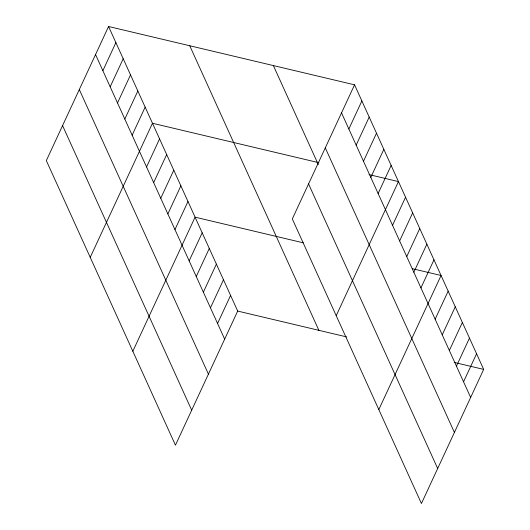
<?xml version="1.0" encoding="UTF-8"?>
<svg xmlns="http://www.w3.org/2000/svg" width="530" height="530" viewBox="0 0 530 530"><rect width="100%" height="100%" fill="white"/><g stroke="black" fill="none" stroke-linecap="round" stroke-linejoin="round"><path stroke-width="0.79" d="M108.57 26.5L46.329 160.603L175.443 445.18L237.692 311.077L108.57 26.5L354.557 84.82L483.671 369.397L421.429 503.5L292.308 218.923L354.557 84.82M102.866 70.682L115.891 42.625M110.18 86.807L123.205 58.751M117.501 102.939L130.526 74.876M124.815 119.064L137.84 91.008M132.129 135.19L145.154 107.133M90.226 257.355L152.474 123.258L318.875 162.71M146.552 166.97L159.576 138.906M153.654 182.618L166.678 154.561M160.756 198.273L173.78 170.209M167.858 213.921L180.876 185.864M174.953 229.576L187.978 201.519M132.831 351.271L195.08 217.167L303.339 242.833M189.157 260.879L202.182 232.822M196.259 276.527L209.284 248.471M203.361 292.182L216.386 264.125M210.463 307.831L223.488 279.774M217.565 323.485L230.59 295.429M348.853 129.002L361.871 100.945M356.167 145.127L369.191 117.07M363.481 161.259L376.505 133.196M370.801 177.384L383.826 149.327M378.115 193.51L391.14 165.453M336.212 315.675L398.454 181.578L369.012 174.595M392.531 225.29L405.556 197.226M399.633 240.938L412.658 212.881M406.735 256.593L419.76 228.536M413.837 272.241L426.862 244.184M420.939 287.896L433.964 259.839M378.817 409.591L441.066 275.487L412.413 268.697M435.143 319.199L448.168 291.142M442.245 334.847L455.27 306.79M449.347 350.502L462.372 322.445M456.449 366.15L469.474 338.094M463.551 381.805L476.576 353.749M237.692 311.077L346.746 336.934M454.23 362.421L483.671 369.397M341.532 112.877L470.653 397.46M325.287 147.87L454.409 432.453M273.381 65.574L318.298 164.565M308.553 183.923L437.667 468.507M189.747 45.746L318.868 330.322M95.546 54.557L224.667 339.14M79.308 89.55L208.423 374.134M62.566 125.603L191.688 410.187"/></g></svg>
